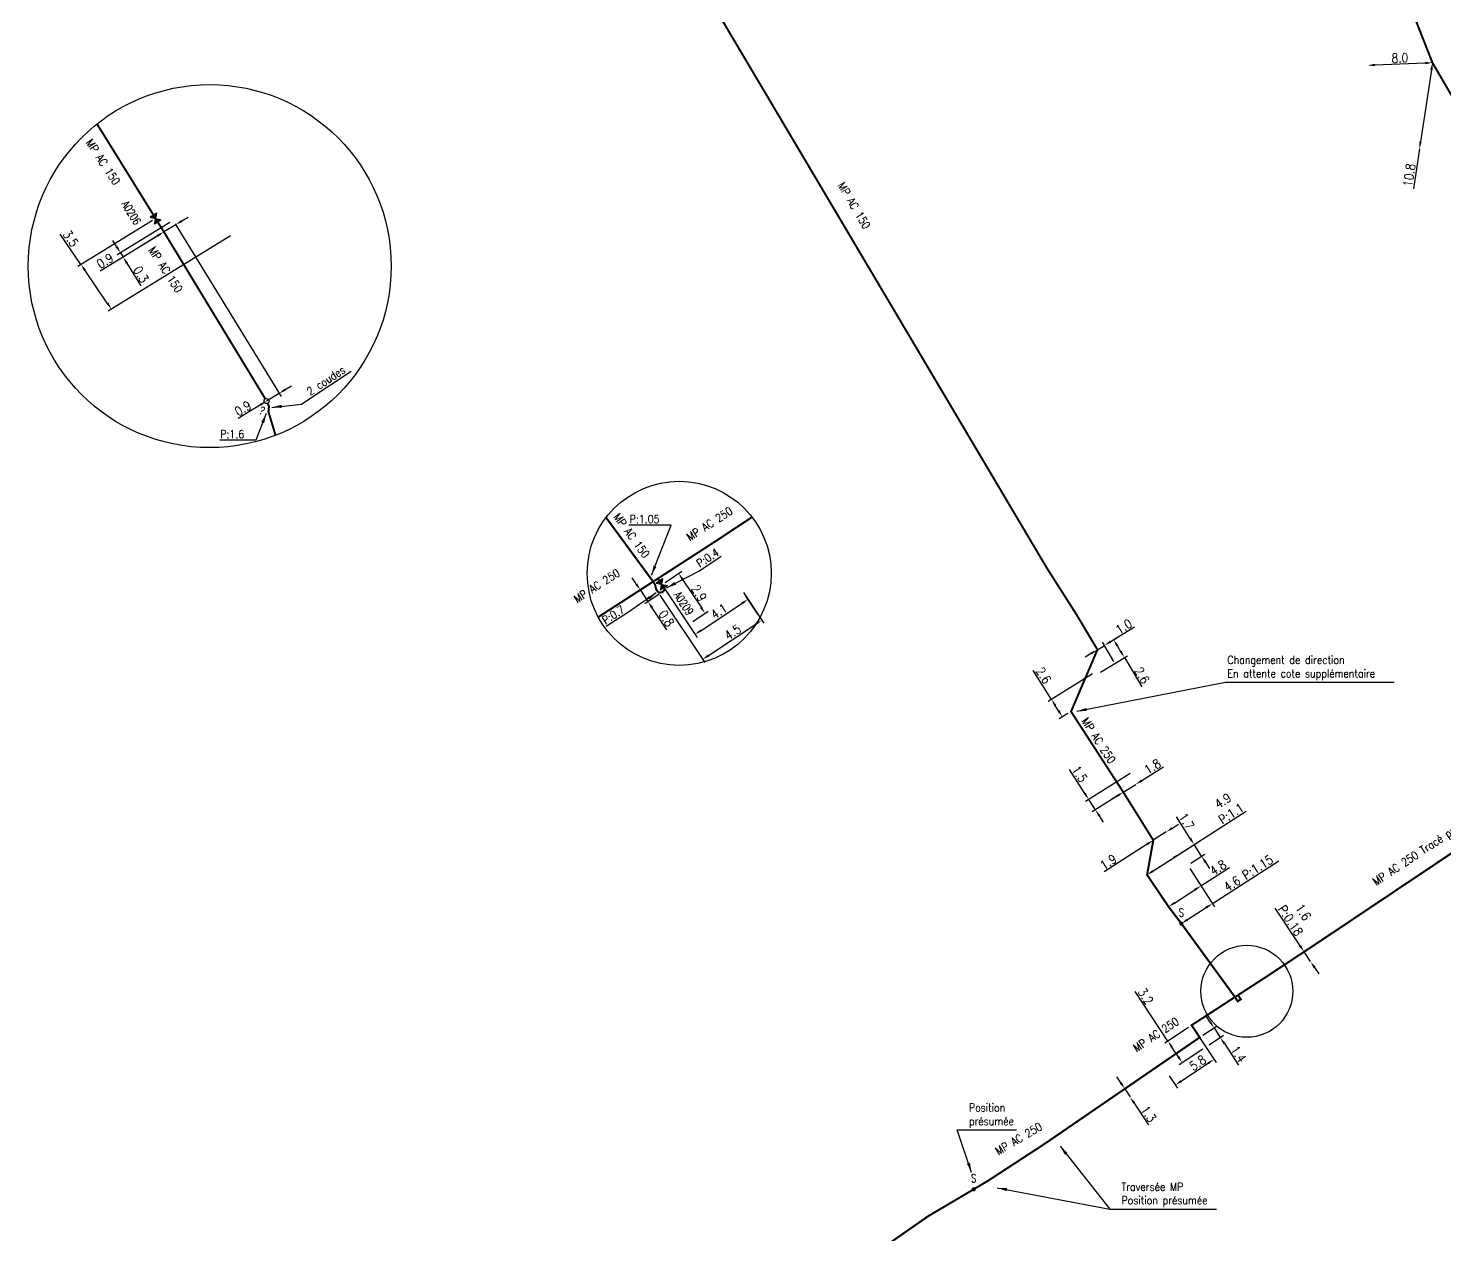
# Model space of a CAD drawing. Header units: millimetres. Extents: x 184000 to 185000, y 128000 to 129000.
# Drawn here: x 184277.9 to 184452.6, y 128471.9 to 128620.6 of the extents above; entities that cross this region are included whole.
import ezdxf
from ezdxf.enums import TextEntityAlignment as Align

# ---------------------------------------------------------------- set-up
doc = ezdxf.new("R2010")
doc.units = ezdxf.units.MM
doc.header["$PDMODE"] = 34
doc.layers.get('0').update_dxf_attribs({"linetype": 'CONTINUOUS'})
doc.layers.get('DEFPOINTS').update_dxf_attribs({"linetype": 'CONTINUOUS'})
for name, color, linetype in [('G_120', 4, 'CONTINUOUS'), ('G_300', 7, 'CONTINUOUS'), ('G_900', 7, 'CONTINUOUS')]:
    doc.layers.add(name, color=color, linetype=linetype)
doc.styles.add('G_ROMANS', font='ROMANS.SHX', dxfattribs={"width": 0.75})
doc.styles.get("Standard").update_dxf_attribs({"font": 'romans.shx', "width": 0.85})
doc.linetypes.add('G_typB_AP', pattern='A,5,-0.3,["o",Standard,S=1.5,R=0,X=0,Y=-0.5],-1.65', length=6.95)
doc.dimstyles.get("Standard").update_dxf_attribs({"dimtxt": 1.5, "dimasz": 1.2, "dimexe": 0.625, "dimexo": 0.625, "dimgap": 0.25, "dimtad": 1, "dimdec": 1, "dimzin": 0, "dimdsep": 46, "dimtxsty": 'Standard', "dimcen": -0.5, "dimadec": 0, "dimazin": 0, "dimtfac": 1, "dimtdec": 1, "dimtmove": 0, "dimatfit": 3, "dimfxl": 0, "dimtolj": 1, "dimtzin": 0, "dimarcsym": 0})

# ---------------------------------------------------------------- blocks, each defined once
blk = doc.blocks.new('G_300_04')
at = {"linetype": 'Continuous'}
h = blk.add_hatch(color=0, dxfattribs=at)
h.paths.add_polyline_path([(-0.5, 0.5), (-0.5, -0.5), (0, 0)])
h.paths.add_polyline_path([(0.5, 0.5), (0, 0), (0.5, -0.5)])
at = {"color": 0, "linetype": 'Continuous', "flags": 128}
blk.add_lwpolyline([(-0.5, -0.5), (0.5, 0.5), (0.5, -0.5), (-0.5, 0.5)], close=True, dxfattribs=at)
at = {"color": 0, "linetype": 'Continuous', "width": 0.75}
blk.add_attdef('NUM', text='', height=1, dxfattribs=at).set_placement((0, 1.78), align=Align.MIDDLE_CENTER)
at = {"color": 0, "linetype": 'Continuous', "width": 0.75, "flags": 3}
for tag, p in [('DEF_LEG', (0, -5)), ('DEF_COUP', (0, -7.5)), ('DEF_TYPE', (0, -10))]:
    blk.add_attdef(tag, text='', height=1.2, dxfattribs=at).set_placement(p, align=Align.MIDDLE)
blk = doc.blocks.new('G_300_15')
at = {"color": 0, "linetype": 'Continuous'}
blk.add_circle((0, 0), 1.56, dxfattribs=at)
at = {"color": 0, "linetype": 'Continuous', "style": 'G_ROMANS', "width": 0.75}
blk.add_text('?', height=4.69, dxfattribs=at).set_placement((0, -6.56), align=Align.MIDDLE_CENTER)
at = {"color": 0, "linetype": 'Continuous', "width": 0.75}
blk.add_attdef('TYP', text='', height=4.69, dxfattribs=at).set_placement((0, 5.78), align=Align.MIDDLE_CENTER)
at = {"color": 0, "linetype": 'Continuous', "width": 0.75, "flags": 1}
blk.add_attdef('NUM', text='', height=3.75, dxfattribs=at).set_placement((0, -3.75), align=Align.MIDDLE_CENTER)
at = {"color": 0, "linetype": 'Continuous', "width": 0.75, "flags": 3}
for tag, p in [('DEF_COUP', (0, -13.52)), ('DEF_TYPE', (0, -16.02)), ('DEF_LEG', (0, -11.02))]:
    blk.add_attdef(tag, text='', height=1.2, dxfattribs=at).set_placement(p, align=Align.MIDDLE)
blk = doc.blocks.new('G_300_11')
at = {"color": 0, "linetype": 'Continuous', "const_width": 0.248, "flags": 128}
blk.add_lwpolyline([(-0.13, 0, 1), (0.13, 0, 1)], format="xyb", close=True, dxfattribs=at)
at = {"linetype": 'Continuous', "style": 'G_ROMANS', "width": 0.75}
blk.add_attdef('S', text='', height=1, dxfattribs=at).set_placement((0, 1.35), align=Align.MIDDLE_CENTER)
at = {"color": 0, "linetype": 'Continuous', "width": 0.75, "flags": 3}
for tag, p in [('DEF_LEG', (0, -5)), ('DEF_COUP', (0, -7.5)), ('DEF_TYPE', (0, -10))]:
    blk.add_attdef(tag, text='', height=1.2, dxfattribs=at).set_placement(p, align=Align.MIDDLE)
blk = doc.blocks.new('*D298')
at = {"layer": 'DEFPOINTS', "color": 0, "linetype": 'Continuous', "transparency": 16777216}
for p in [(184451.1, 128616.37), (184449.49, 128605.74), (184449.49, 128605.74)]:
    blk.add_point(p, dxfattribs=at)
at = {"layer": 'G_120', "color": 0, "linetype": 'Continuous', "lineweight": -2, "transparency": 16777216}
for p, q in [((184450.97, 128615.48), (184449.63, 128606.63)), ((184449.49, 128605.74), (184448.75, 128600.84))]:
    blk.add_line(p, q, dxfattribs=at)
at = {"layer": 'G_120', "color": 0, "linetype": 'Continuous', "transparency": 16777216}
for points in [[(184450.82, 128615.5), (184451.12, 128615.46), (184451.1, 128616.37)], [(184449.48, 128606.65), (184449.77, 128606.61), (184449.49, 128605.74)]]:
    blk.add_solid(points, dxfattribs=at)
at = {"layer": 'G_120', "color": 0, "linetype": 'Continuous', "transparency": 16777216, "insert": (184448.24, 128602.51), "char_height": 1.125, "attachment_point": 5, "rotation": 81.3748}
blk.add_mtext('\\A1;10.8', dxfattribs=at)
blk = doc.blocks.new('*D299')
at = {"layer": 'DEFPOINTS', "color": 0, "linetype": 'Continuous', "transparency": 16777216}
for p in [(184443.11, 128616.05), (184443.11, 128616.05), (184451.1, 128616.37)]:
    blk.add_point(p, dxfattribs=at)
at = {"layer": 'G_120', "color": 0, "linetype": 'Continuous', "lineweight": -2, "transparency": 16777216}
blk.add_line((184450.2, 128616.33), (184444.01, 128616.09), dxfattribs=at)
at = {"layer": 'G_120', "color": 0, "linetype": 'Continuous', "transparency": 16777216}
for points in [[(184444, 128616.24), (184444.01, 128615.94), (184443.11, 128616.05)], [(184450.2, 128616.48), (184450.21, 128616.18), (184451.1, 128616.37)]]:
    blk.add_solid(points, dxfattribs=at)
at = {"layer": 'G_120', "color": 0, "linetype": 'Continuous', "transparency": 16777216, "insert": (184447.08, 128616.96), "char_height": 1.125, "attachment_point": 5, "rotation": 2.2424}
blk.add_mtext('\\A1;8.0', dxfattribs=at)
blk = doc.blocks.new('*D338')
at = {"layer": 'DEFPOINTS', "color": 0, "linetype": 'Continuous', "transparency": 16777216}
for p in [(184295.76, 128596.91), (184294.63, 128595.51), (184289.27, 128592.93)]:
    blk.add_point(p, dxfattribs=at)
at = {"layer": 'G_900', "color": 0, "linetype": 'Continuous', "lineweight": -2, "transparency": 16777216}
for p, q in [((184295.36, 128596.66), (184288.87, 128592.68)), ((184288.8, 128593.7), (184288.33, 128594.46)), ((184294.23, 128595.26), (184289.19, 128592.17)), ((184289.27, 128592.93), (184289.59, 128592.42)), ((184290.06, 128591.65), (184291.77, 128588.85))]:
    blk.add_line(p, q, dxfattribs=at)
at = {"layer": 'G_900', "color": 0, "linetype": 'Continuous', "transparency": 16777216}
for points in [[(184288.93, 128593.77), (184288.67, 128593.62), (184289.27, 128592.93)], [(184290.19, 128591.73), (184289.93, 128591.57), (184289.59, 128592.42)]]:
    blk.add_solid(points, dxfattribs=at)
at = {"layer": 'G_900', "color": 0, "linetype": 'Continuous', "transparency": 16777216, "insert": (184291.79, 128590.26), "char_height": 1.125, "attachment_point": 5, "rotation": 301.5241}
blk.add_mtext('\\A1;0.3', dxfattribs=at)
blk = doc.blocks.new('*D340')
at = {"layer": 'DEFPOINTS', "color": 0, "linetype": 'Continuous', "transparency": 16777216}
for p in [(184295.76, 128596.91), (184296.08, 128596.4), (184294.63, 128595.51)]:
    blk.add_point(p, dxfattribs=at)
at = {"layer": 'G_900', "color": 0, "linetype": 'Continuous', "lineweight": -2, "transparency": 16777216}
for p, q in [((184296.08, 128596.4), (184294.63, 128595.51)), ((184296.01, 128596.51), (184296.32, 128596)), ((184296.85, 128596.87), (184297.61, 128597.34)), ((184293.86, 128595.04), (184286.77, 128590.69))]:
    blk.add_line(p, q, dxfattribs=at)
at = {"layer": 'G_900', "color": 0, "linetype": 'Continuous', "transparency": 16777216}
for points in [[(184296.77, 128597), (184296.92, 128596.74), (184296.08, 128596.4)], [(184293.78, 128595.17), (184293.94, 128594.91), (184294.63, 128595.51)]]:
    blk.add_solid(points, dxfattribs=at)
at = {"layer": 'G_900', "color": 0, "linetype": 'Continuous', "transparency": 16777216, "insert": (184287.37, 128591.94), "char_height": 1.125, "attachment_point": 5, "rotation": 31.5241}
blk.add_mtext('\\A1;0.9', dxfattribs=at)
blk = doc.blocks.new('*D341')
at = {"layer": 'DEFPOINTS', "color": 0, "linetype": 'Continuous', "transparency": 16777216}
for p in [(184293.61, 128597.15), (184303.26, 128595.26), (184288.16, 128585.98)]:
    blk.add_point(p, dxfattribs=at)
at = {"layer": 'G_900', "color": 0, "linetype": 'Continuous', "lineweight": -2, "transparency": 16777216}
for p, q in [((184293.21, 128596.91), (184284, 128591.25)), ((184284.4, 128591.5), (184281.84, 128595.25)), ((184302.86, 128595.02), (184287.76, 128585.74)), ((184287.65, 128586.73), (184284.91, 128590.75))]:
    blk.add_line(p, q, dxfattribs=at)
at = {"layer": 'G_900', "color": 0, "linetype": 'Continuous', "transparency": 16777216}
for points in [[(184285.03, 128590.84), (184284.78, 128590.67), (184284.4, 128591.5)], [(184287.78, 128586.81), (184287.53, 128586.64), (184288.16, 128585.98)]]:
    blk.add_solid(points, dxfattribs=at)
at = {"layer": 'G_900', "color": 0, "linetype": 'Continuous', "transparency": 16777216, "insert": (184283.13, 128594.69), "char_height": 1.125, "attachment_point": 5, "rotation": 304.289}
blk.add_mtext('\\A1;3.5', dxfattribs=at)
blk = doc.blocks.new('*D342')
at = {"layer": 'DEFPOINTS', "color": 0, "linetype": 'Continuous', "transparency": 16777216}
for p in [(184295.76, 128596.91), (184308.84, 128575.6), (184307.3, 128574.66)]:
    blk.add_point(p, dxfattribs=at)
at = {"layer": 'G_900', "color": 0, "linetype": 'Continuous', "lineweight": -2, "transparency": 16777216}
for p, q in [((184296.01, 128596.51), (184309.08, 128575.2)), ((184308.84, 128575.6), (184307.3, 128574.66)), ((184309.6, 128576.07), (184310.37, 128576.54)), ((184306.53, 128574.19), (184303.78, 128572.5))]:
    blk.add_line(p, q, dxfattribs=at)
at = {"layer": 'G_900', "color": 0, "linetype": 'Continuous', "transparency": 16777216}
for points in [[(184309.52, 128576.2), (184309.68, 128575.94), (184308.84, 128575.6)], [(184306.46, 128574.32), (184306.61, 128574.06), (184307.3, 128574.66)]]:
    blk.add_solid(points, dxfattribs=at)
at = {"layer": 'G_900', "color": 0, "linetype": 'Continuous', "transparency": 16777216, "insert": (184304.38, 128573.75), "char_height": 1.125, "attachment_point": 5, "rotation": 31.5241}
blk.add_mtext('\\A1;0.9', dxfattribs=at)
blk = doc.blocks.new('*D355')
at = {"layer": 'DEFPOINTS', "color": 0, "linetype": 'Continuous', "transparency": 16777216}
for p in [(184421.38, 128497.7), (184418.37, 128491.85), (184419.38, 128490.32)]:
    blk.add_point(p, dxfattribs=at)
at = {"layer": 'G_120', "color": 0, "linetype": 'Continuous', "lineweight": -2, "transparency": 16777216}
for p, q in [((184421.64, 128497.31), (184424.43, 128493.1)), ((184423.42, 128492.99), (184420.13, 128490.81)), ((184418.63, 128491.46), (184419.64, 128489.92))]:
    blk.add_line(p, q, dxfattribs=at)
at = {"layer": 'G_120', "color": 0, "linetype": 'Continuous', "transparency": 16777216}
for points in [[(184423.34, 128493.12), (184423.51, 128492.87), (184424.17, 128493.49)], [(184420.05, 128490.94), (184420.21, 128490.69), (184419.38, 128490.32)]]:
    blk.add_solid(points, dxfattribs=at)
at = {"layer": 'G_120', "color": 0, "linetype": 'Continuous', "transparency": 16777216, "insert": (184422.15, 128493.05), "char_height": 1.125, "attachment_point": 5, "rotation": 33.5054}
blk.add_mtext('\\A1;5.8', dxfattribs=at)
blk = doc.blocks.new('*D356')
at = {"layer": 'DEFPOINTS', "color": 0, "linetype": 'Continuous', "transparency": 16777216}
for p in [(184435.27, 128506.75), (184436.07, 128505.55), (184436.07, 128505.55)]:
    blk.add_point(p, dxfattribs=at)
at = {"layer": 'G_120', "color": 0, "linetype": 'Continuous', "lineweight": -2, "transparency": 16777216}
for p, q in [((184434.77, 128507.5), (184431.69, 128512.12)), ((184436.07, 128505.55), (184435.27, 128506.75)), ((184436.57, 128504.8), (184437.07, 128504.05))]:
    blk.add_line(p, q, dxfattribs=at)
at = {"layer": 'G_120', "color": 0, "linetype": 'Continuous', "transparency": 16777216}
for points in [[(184434.89, 128507.58), (184434.64, 128507.42), (184435.27, 128506.75)], [(184436.69, 128504.88), (184436.44, 128504.71), (184436.07, 128505.55)]]:
    blk.add_solid(points, dxfattribs=at)
at = {"layer": 'G_120', "color": 0, "linetype": 'Continuous', "transparency": 16777216, "insert": (184434.38, 128511.12), "char_height": 1.125, "attachment_point": 5, "rotation": 303.6704}
blk.add_mtext('\\A1;1.6\\PP:0.18', dxfattribs=at)
blk = doc.blocks.new('*D357')
at = {"layer": 'DEFPOINTS', "color": 0, "linetype": 'Continuous', "transparency": 16777216}
for p in [(184413.15, 128489.85), (184413.81, 128488.85), (184413.81, 128488.85)]:
    blk.add_point(p, dxfattribs=at)
at = {"layer": 'G_120', "color": 0, "linetype": 'Continuous', "lineweight": -2, "transparency": 16777216}
for p, q in [((184412.66, 128490.6), (184412.16, 128491.35)), ((184413.15, 128489.85), (184413.81, 128488.85)), ((184414.31, 128488.1), (184416.07, 128485.41))]:
    blk.add_line(p, q, dxfattribs=at)
at = {"layer": 'G_120', "color": 0, "linetype": 'Continuous', "transparency": 16777216}
for points in [[(184412.78, 128490.68), (184412.53, 128490.52), (184413.15, 128489.85)], [(184414.43, 128488.18), (184414.18, 128488.01), (184413.81, 128488.85)]]:
    blk.add_solid(points, dxfattribs=at)
at = {"layer": 'G_120', "color": 0, "linetype": 'Continuous', "transparency": 16777216, "insert": (184416.08, 128486.76), "char_height": 1.125, "attachment_point": 5, "rotation": 303.3482}
blk.add_mtext('\\A1;1.3', dxfattribs=at)
blk = doc.blocks.new('*D358')
at = {"layer": 'DEFPOINTS', "color": 0, "linetype": 'Continuous', "transparency": 16777216}
for p in [(184420.9, 128517.43), (184422.63, 128518.54), (184415.9, 128516.24)]:
    blk.add_point(p, dxfattribs=at)
at = {"layer": 'G_120', "color": 0, "linetype": 'Continuous', "lineweight": -2, "transparency": 16777216}
for p, q in [((184421.22, 128520.73), (184419.52, 128523.37)), ((184416.3, 128516.49), (184422.1, 128520.23)), ((184422.63, 128518.54), (184421.71, 128519.97)), ((184421.3, 128517.69), (184423.02, 128518.8)), ((184423.11, 128517.79), (184423.6, 128517.03))]:
    blk.add_line(p, q, dxfattribs=at)
at = {"layer": 'G_120', "color": 0, "linetype": 'Continuous', "transparency": 16777216}
for points in [[(184421.35, 128520.81), (184421.09, 128520.65), (184421.71, 128519.97)], [(184423.24, 128517.87), (184422.99, 128517.7), (184422.63, 128518.54)]]:
    blk.add_solid(points, dxfattribs=at)
at = {"layer": 'G_120', "color": 0, "linetype": 'Continuous', "transparency": 16777216, "insert": (184420.76, 128522.83), "char_height": 1.125, "attachment_point": 5, "rotation": 302.7463}
blk.add_mtext('\\A1;1.7', dxfattribs=at)
blk = doc.blocks.new('*D359')
at = {"layer": 'DEFPOINTS', "color": 0, "linetype": 'Continuous', "transparency": 16777216}
for p in [(184420.9, 128517.43), (184422.55, 128514.88), (184418.55, 128512.31)]:
    blk.add_point(p, dxfattribs=at)
at = {"layer": 'G_120', "color": 0, "linetype": 'Continuous', "lineweight": -2, "transparency": 16777216}
for p, q in [((184421.16, 128517.04), (184422.8, 128514.48)), ((184422.55, 128514.88), (184426.06, 128517.14)), ((184419.31, 128512.79), (184421.79, 128514.39))]:
    blk.add_line(p, q, dxfattribs=at)
at = {"layer": 'G_120', "color": 0, "linetype": 'Continuous', "transparency": 16777216}
for points in [[(184421.71, 128514.52), (184421.87, 128514.26), (184422.55, 128514.88)], [(184419.23, 128512.92), (184419.39, 128512.67), (184418.55, 128512.31)]]:
    blk.add_solid(points, dxfattribs=at)
at = {"layer": 'G_120', "color": 0, "linetype": 'Continuous', "transparency": 16777216, "insert": (184424.66, 128517.12), "char_height": 1.125, "attachment_point": 5, "rotation": 32.7463}
blk.add_mtext('\\A1;4.8', dxfattribs=at)
blk = doc.blocks.new('*D360')
at = {"layer": 'DEFPOINTS', "color": 0, "linetype": 'Continuous', "transparency": 16777216}
for p in [(184419.98, 128518.86), (184419.98, 128518.86), (184415.9, 128516.24)]:
    blk.add_point(p, dxfattribs=at)
at = {"layer": 'G_120', "color": 0, "linetype": 'Continuous', "lineweight": -2, "transparency": 16777216}
for p, q in [((184419.98, 128518.86), (184428.13, 128524.1)), ((184416.66, 128516.73), (184419.23, 128518.38))]:
    blk.add_line(p, q, dxfattribs=at)
at = {"layer": 'G_120', "color": 0, "linetype": 'Continuous', "transparency": 16777216}
for points in [[(184419.14, 128518.5), (184419.31, 128518.25), (184419.98, 128518.86)], [(184416.58, 128516.85), (184416.74, 128516.6), (184415.9, 128516.24)]]:
    blk.add_solid(points, dxfattribs=at)
at = {"layer": 'G_120', "color": 0, "linetype": 'Continuous', "transparency": 16777216, "insert": (184425.76, 128524.58), "char_height": 1.125, "attachment_point": 5, "rotation": 32.7463}
blk.add_mtext('\\A1;4.9\\PP:1.1', dxfattribs=at)
blk = doc.blocks.new('*D361')
at = {"layer": 'DEFPOINTS', "color": 0, "linetype": 'Continuous', "transparency": 16777216}
for p in [(184422.39, 128496.19), (184423.16, 128495.02), (184424.93, 128496.19)]:
    blk.add_point(p, dxfattribs=at)
at = {"layer": 'G_120', "color": 0, "linetype": 'Continuous', "lineweight": -2, "transparency": 16777216}
for p, q in [((184423.66, 128498.11), (184423.17, 128498.86)), ((184422.78, 128496.45), (184424.55, 128497.62)), ((184423.55, 128495.28), (184425.32, 128496.45)), ((184424.16, 128497.36), (184424.93, 128496.19)), ((184425.43, 128495.44), (184427.19, 128492.78))]:
    blk.add_line(p, q, dxfattribs=at)
at = {"layer": 'G_120', "color": 0, "linetype": 'Continuous', "transparency": 16777216}
for points in [[(184423.79, 128498.19), (184423.54, 128498.03), (184424.16, 128497.36)], [(184425.55, 128495.52), (184425.3, 128495.36), (184424.93, 128496.19)]]:
    blk.add_solid(points, dxfattribs=at)
at = {"layer": 'G_120', "color": 0, "linetype": 'Continuous', "transparency": 16777216, "insert": (184427.18, 128494.15), "char_height": 1.125, "attachment_point": 5, "rotation": 303.5054}
blk.add_mtext('\\A1;1.4', dxfattribs=at)
blk = doc.blocks.new('*D362')
at = {"layer": 'DEFPOINTS', "color": 0, "linetype": 'Continuous', "transparency": 16777216}
for p in [(184420.9, 128517.43), (184423.95, 128512.69), (184420.13, 128510.23)]:
    blk.add_point(p, dxfattribs=at)
at = {"layer": 'G_300', "color": 0, "linetype": 'Continuous', "lineweight": -2, "transparency": 16777216}
for p, q in [((184423.95, 128512.69), (184432.14, 128517.95)), ((184421.16, 128517.04), (184424.21, 128512.3)), ((184420.88, 128510.72), (184423.2, 128512.2))]:
    blk.add_line(p, q, dxfattribs=at)
at = {"layer": 'G_300', "color": 0, "linetype": 'Continuous', "transparency": 16777216}
for points in [[(184423.11, 128512.33), (184423.28, 128512.08), (184423.95, 128512.69)], [(184420.8, 128510.84), (184420.96, 128510.59), (184420.13, 128510.23)]]:
    blk.add_solid(points, dxfattribs=at)
at = {"layer": 'G_300', "color": 0, "linetype": 'Continuous', "transparency": 16777216, "insert": (184428.4, 128516.44), "char_height": 1.125, "attachment_point": 5, "rotation": 32.7463}
blk.add_mtext('\\A1;4.6 P:1.15', dxfattribs=at)
blk = doc.blocks.new('*D363')
at = {"layer": 'DEFPOINTS', "color": 0, "linetype": 'Continuous', "transparency": 16777216}
for p in [(184421.39, 128497.69), (184423.16, 128495.02), (184420.24, 128493.08)]:
    blk.add_point(p, dxfattribs=at)
at = {"layer": 'G_120', "color": 0, "linetype": 'Continuous', "lineweight": -2, "transparency": 16777216}
for p, q in [((184418.47, 128495.75), (184414.44, 128501.84)), ((184421, 128497.43), (184418.08, 128495.49)), ((184419.74, 128493.83), (184418.97, 128495)), ((184422.77, 128494.76), (184419.84, 128492.82))]:
    blk.add_line(p, q, dxfattribs=at)
at = {"layer": 'G_120', "color": 0, "linetype": 'Continuous', "transparency": 16777216}
for points in [[(184419.09, 128495.08), (184418.84, 128494.92), (184418.47, 128495.75)], [(184419.86, 128493.92), (184419.61, 128493.75), (184420.24, 128493.08)]]:
    blk.add_solid(points, dxfattribs=at)
at = {"layer": 'G_120', "color": 0, "linetype": 'Continuous', "transparency": 16777216, "insert": (184415.72, 128501.26), "char_height": 1.125, "attachment_point": 5, "rotation": 303.5054}
blk.add_mtext('\\A1;3.2', dxfattribs=at)
blk = doc.blocks.new('*D398')
at = {"layer": 'DEFPOINTS', "color": 0, "linetype": 'Continuous', "transparency": 16777216}
for p in [(184414.2, 128528.98), (184412.97, 128526.43), (184408.71, 128525.53)]:
    blk.add_point(p, dxfattribs=at)
at = {"layer": 'G_120', "color": 0, "linetype": 'Continuous', "lineweight": -2, "transparency": 16777216}
for p, q in [((184408.22, 128526.28), (184406.34, 128529.21)), ((184413.81, 128528.73), (184408.31, 128525.28)), ((184412.58, 128526.18), (184409.13, 128524.01)), ((184409.52, 128524.26), (184408.71, 128525.53)), ((184410.01, 128523.51), (184410.5, 128522.75))]:
    blk.add_line(p, q, dxfattribs=at)
at = {"layer": 'G_120', "color": 0, "linetype": 'Continuous', "transparency": 16777216}
for points in [[(184408.35, 128526.36), (184408.1, 128526.2), (184408.71, 128525.53)], [(184410.14, 128523.59), (184409.88, 128523.43), (184409.52, 128524.26)]]:
    blk.add_solid(points, dxfattribs=at)
at = {"layer": 'G_120', "color": 0, "linetype": 'Continuous', "transparency": 16777216, "insert": (184407.58, 128528.67), "char_height": 1.125, "attachment_point": 5, "rotation": 302.7463}
blk.add_mtext('\\A1;1.5', dxfattribs=at)
blk = doc.blocks.new('*D399')
at = {"layer": 'DEFPOINTS', "color": 0, "linetype": 'Continuous', "transparency": 16777216}
for p in [(184418.27, 128521.53), (184418.27, 128521.53), (184416.67, 128520.5)]:
    blk.add_point(p, dxfattribs=at)
at = {"layer": 'G_120', "color": 0, "linetype": 'Continuous', "lineweight": -2, "transparency": 16777216}
for p, q in [((184419.03, 128522.01), (184419.78, 128522.5)), ((184418.27, 128521.53), (184416.67, 128520.5)), ((184415.91, 128520.01), (184410.61, 128516.6))]:
    blk.add_line(p, q, dxfattribs=at)
at = {"layer": 'G_120', "color": 0, "linetype": 'Continuous', "transparency": 16777216}
for points in [[(184418.95, 128522.14), (184419.11, 128521.89), (184418.27, 128521.53)], [(184415.83, 128520.14), (184416, 128519.89), (184416.67, 128520.5)]]:
    blk.add_solid(points, dxfattribs=at)
at = {"layer": 'G_120', "color": 0, "linetype": 'Continuous', "transparency": 16777216, "insert": (184411.12, 128517.82), "char_height": 1.125, "attachment_point": 5, "rotation": 32.7463}
blk.add_mtext('\\A1;1.9', dxfattribs=at)
blk = doc.blocks.new('*D400')
at = {"layer": 'DEFPOINTS', "color": 0, "linetype": 'Continuous', "transparency": 16777216}
for p in [(184412.97, 128526.43), (184414.5, 128527.39), (184414.5, 128527.39)]:
    blk.add_point(p, dxfattribs=at)
at = {"layer": 'G_120', "color": 0, "linetype": 'Continuous', "lineweight": -2, "transparency": 16777216}
for p, q in [((184415.26, 128527.87), (184417.92, 128529.54)), ((184412.97, 128526.43), (184414.5, 128527.39)), ((184412.21, 128525.96), (184411.45, 128525.48))]:
    blk.add_line(p, q, dxfattribs=at)
at = {"layer": 'G_120', "color": 0, "linetype": 'Continuous', "transparency": 16777216}
for points in [[(184415.18, 128528), (184415.34, 128527.74), (184414.5, 128527.39)], [(184412.13, 128526.08), (184412.29, 128525.83), (184412.97, 128526.43)]]:
    blk.add_solid(points, dxfattribs=at)
at = {"layer": 'G_120', "color": 0, "linetype": 'Continuous', "transparency": 16777216, "insert": (184416.57, 128529.58), "char_height": 1.125, "attachment_point": 5, "rotation": 32.1643}
blk.add_mtext('\\A1;1.8', dxfattribs=at)
blk = doc.blocks.new('*D401')
at = {"layer": 'DEFPOINTS', "color": 0, "linetype": 'Continuous', "transparency": 16777216}
for p in [(184409.58, 128541.29), (184404.11, 128537.87), (184406.52, 128536.37)]:
    blk.add_point(p, dxfattribs=at)
at = {"layer": 'G_120', "color": 0, "linetype": 'Continuous', "lineweight": -2, "transparency": 16777216}
for p, q in [((184404.11, 128537.87), (184401.87, 128541.43)), ((184409.18, 128541.04), (184403.71, 128537.62)), ((184404.98, 128536.47), (184404.58, 128537.1)), ((184406.13, 128536.12), (184405.06, 128535.46))]:
    blk.add_line(p, q, dxfattribs=at)
at = {"layer": 'G_120', "color": 0, "linetype": 'Continuous', "transparency": 16777216}
for points in [[(184404.71, 128537.18), (184404.46, 128537.02), (184404.11, 128537.87)], [(184405.11, 128536.55), (184404.85, 128536.39), (184405.46, 128535.71)]]:
    blk.add_solid(points, dxfattribs=at)
at = {"layer": 'G_120', "color": 0, "linetype": 'Continuous', "transparency": 16777216, "insert": (184403.14, 128540.82), "char_height": 1.125, "attachment_point": 5, "rotation": 302.0617}
blk.add_mtext('\\A1;2.6', dxfattribs=at)
blk = doc.blocks.new('*D402')
at = {"layer": 'DEFPOINTS', "color": 0, "linetype": 'Continuous', "transparency": 16777216}
for p in [(184410.81, 128544.63), (184413.1, 128543.02), (184409.77, 128540.98)]:
    blk.add_point(p, dxfattribs=at)
at = {"layer": 'G_120', "color": 0, "linetype": 'Continuous', "lineweight": -2, "transparency": 16777216}
for p, q in [((184411.21, 128544.87), (184412.18, 128545.47)), ((184412.24, 128544.45), (184412.64, 128543.79)), ((184410.17, 128541.23), (184413.5, 128543.26)), ((184413.1, 128543.02), (184415.24, 128539.43))]:
    blk.add_line(p, q, dxfattribs=at)
at = {"layer": 'G_120', "color": 0, "linetype": 'Continuous', "transparency": 16777216}
for points in [[(184412.37, 128544.53), (184412.12, 128544.37), (184411.78, 128545.22)], [(184412.77, 128543.87), (184412.51, 128543.71), (184413.1, 128543.02)]]:
    blk.add_solid(points, dxfattribs=at)
at = {"layer": 'G_120', "color": 0, "linetype": 'Continuous', "transparency": 16777216, "insert": (184415.28, 128540.83), "char_height": 1.125, "attachment_point": 5, "rotation": 300.8281}
blk.add_mtext('\\A1;2.6', dxfattribs=at)
blk = doc.blocks.new('*D403')
at = {"layer": 'DEFPOINTS', "color": 0, "linetype": 'Continuous', "transparency": 16777216}
for p in [(184409.78, 128544), (184410.63, 128544.52), (184412.05, 128542.14)]:
    blk.add_point(p, dxfattribs=at)
at = {"layer": 'G_120', "color": 0, "linetype": 'Continuous', "lineweight": -2, "transparency": 16777216}
for p, q in [((184411.4, 128544.99), (184414.36, 128546.8)), ((184409.01, 128543.53), (184408.25, 128543.06)), ((184409.78, 128544), (184410.63, 128544.52)), ((184411.81, 128542.55), (184410.39, 128544.92))]:
    blk.add_line(p, q, dxfattribs=at)
at = {"layer": 'G_120', "color": 0, "linetype": 'Continuous', "transparency": 16777216}
for points in [[(184408.94, 128543.66), (184409.09, 128543.4), (184409.78, 128544)], [(184411.32, 128545.12), (184411.48, 128544.86), (184410.63, 128544.52)]]:
    blk.add_solid(points, dxfattribs=at)
at = {"layer": 'G_120', "color": 0, "linetype": 'Continuous', "transparency": 16777216, "insert": (184413.02, 128546.86), "char_height": 1.125, "attachment_point": 5, "rotation": 31.4327}
blk.add_mtext('\\A1;1.0', dxfattribs=at)
blk = doc.blocks.new('*D404')
at = {"layer": 'DEFPOINTS', "color": 0, "linetype": 'Continuous', "transparency": 16777216}
for p in [(184356.04, 128552.04), (184366.68, 128550.21), (184368.15, 128547.98)]:
    blk.add_point(p, dxfattribs=at)
at = {"layer": 'G_900', "color": 0, "linetype": 'Continuous', "lineweight": -2, "transparency": 16777216}
for p, q in [((184356.3, 128551.65), (184360.39, 128545.49)), ((184367.89, 128548.37), (184366.42, 128550.6)), ((184360.88, 128546.37), (184365.92, 128549.71))]:
    blk.add_line(p, q, dxfattribs=at)
at = {"layer": 'G_900', "color": 0, "linetype": 'Continuous', "transparency": 16777216}
for points in [[(184365.84, 128549.84), (184366.01, 128549.59), (184366.68, 128550.21)], [(184360.8, 128546.5), (184360.96, 128546.25), (184360.13, 128545.88)]]:
    blk.add_solid(points, dxfattribs=at)
at = {"layer": 'G_900', "color": 0, "linetype": 'Continuous', "transparency": 16777216, "insert": (184363.09, 128548.73), "char_height": 1.125, "attachment_point": 5, "rotation": 33.5054}
blk.add_mtext('\\A1;4.1', dxfattribs=at)
blk = doc.blocks.new('*D405')
at = {"layer": 'DEFPOINTS', "color": 0, "linetype": 'Continuous', "transparency": 16777216}
for p in [(184354.97, 128552.39), (184353.4, 128551.35), (184356.12, 128551.11)]:
    blk.add_point(p, dxfattribs=at)
at = {"layer": 'G_900', "color": 0, "linetype": 'Continuous', "lineweight": -2, "transparency": 16777216}
for p, q in [((184352.9, 128552.1), (184352.4, 128552.85)), ((184354.57, 128552.13), (184353, 128551.09)), ((184353.4, 128551.35), (184354.34, 128549.93)), ((184355.73, 128550.85), (184353.94, 128549.67)), ((184354.83, 128549.18), (184356.64, 128546.45))]:
    blk.add_line(p, q, dxfattribs=at)
at = {"layer": 'G_900', "color": 0, "linetype": 'Continuous', "transparency": 16777216}
for points in [[(184353.02, 128552.18), (184352.77, 128552.02), (184353.4, 128551.35)], [(184354.96, 128549.26), (184354.71, 128549.1), (184354.34, 128549.93)]]:
    blk.add_solid(points, dxfattribs=at)
at = {"layer": 'G_900', "color": 0, "linetype": 'Continuous', "transparency": 16777216, "insert": (184356.61, 128547.85), "char_height": 1.125, "attachment_point": 5, "rotation": 303.5054}
blk.add_mtext('\\A1;0.8', dxfattribs=at)
blk = doc.blocks.new('*D406')
at = {"layer": 'DEFPOINTS', "color": 0, "linetype": 'Continuous', "transparency": 16777216}
for p in [(184356.04, 128552.04), (184359.48, 128547.22), (184361.37, 128548.48)]:
    blk.add_point(p, dxfattribs=at)
at = {"layer": 'G_900', "color": 0, "linetype": 'Continuous', "lineweight": -2, "transparency": 16777216}
for p, q in [((184356.44, 128552.3), (184358.5, 128553.67)), ((184358.6, 128552.66), (184360.88, 128549.23)), ((184359.87, 128547.48), (184361.76, 128548.73))]:
    blk.add_line(p, q, dxfattribs=at)
at = {"layer": 'G_900', "color": 0, "linetype": 'Continuous', "transparency": 16777216}
for points in [[(184358.73, 128552.74), (184358.48, 128552.58), (184358.11, 128553.41)], [(184361, 128549.31), (184360.75, 128549.14), (184361.37, 128548.48)]]:
    blk.add_solid(points, dxfattribs=at)
at = {"layer": 'G_900', "color": 0, "linetype": 'Continuous', "transparency": 16777216, "insert": (184360.63, 128550.97), "char_height": 1.125, "attachment_point": 5, "rotation": 303.5054}
blk.add_mtext('\\A1;2.9', dxfattribs=at)
blk = doc.blocks.new('*D407')
at = {"layer": 'DEFPOINTS', "color": 0, "linetype": 'Continuous', "transparency": 16777216}
for p in [(184355.56, 128551.13), (184365.86, 128551.44), (184368.38, 128547.64)]:
    blk.add_point(p, dxfattribs=at)
at = {"layer": 'G_900', "color": 0, "linetype": 'Continuous', "lineweight": -2, "transparency": 16777216}
for p, q in [((184355.82, 128550.74), (184361.33, 128542.41)), ((184366.12, 128551.05), (184368.64, 128547.25)), ((184361.82, 128543.3), (184367.63, 128547.14))]:
    blk.add_line(p, q, dxfattribs=at)
at = {"layer": 'G_900', "color": 0, "linetype": 'Continuous', "transparency": 16777216}
for points in [[(184367.54, 128547.27), (184367.71, 128547.02), (184368.38, 128547.64)], [(184361.74, 128543.42), (184361.91, 128543.17), (184361.07, 128542.8)]]:
    blk.add_solid(points, dxfattribs=at)
at = {"layer": 'G_900', "color": 0, "linetype": 'Continuous', "transparency": 16777216, "insert": (184364.79, 128546.16), "char_height": 1.125, "attachment_point": 5, "rotation": 33.5054}
blk.add_mtext('\\A1;4.5', dxfattribs=at)

msp = doc.modelspace()

# ---------------------------------------------------------------- linework, layer by layer
at = {"layer": 'G_120', "linetype": 'G_typB_AP', "const_width": 0.25}
msp.add_lwpolyline([(184484.34, 128564.74), (184476.65, 128577.14), (184473.25, 128579.42), (184464.98, 128592.79), (184456.48, 128607.16), (184451.1, 128616.37), (184443.39, 128635.96), (184433.78, 128648.12), (184429.04, 128654.1), (184390.4, 128702.8), (184384.96, 128709.49), (184360.44, 128739.87), (184357.97, 128743.15), (184357.97, 128743.15), (184357.4, 128743.83), (184356.75, 128744.35), (184345.08, 128745.19), (184343.55, 128747.11), (184335.97, 128756.4), (184328.55, 128765.78)], dxfattribs=at)
at = {"layer": 'G_120', "linetype": 'G_typB_AP', "ltscale": 0.5, "const_width": 0.25}
for points in [[(184356.17, 128633.96), (184403.5, 128554.13), (184403.5, 128554.13), (184407.2, 128548.32), (184409.78, 128544), (184406.52, 128536.37), (184412.97, 128526.43), (184416.67, 128520.5), (184416.67, 128520.5), (184415.9, 128516.24), (184418.55, 128512.31), (184420.13, 128510.23), (184426.74, 128501.17)], [(184484.02, 128539.37), (184483.08, 128538.73), (184481.47, 128537.65), (184437.68, 128508.35), (184435.27, 128506.75), (184430.67, 128503.71), (184427.12, 128501.41), (184426.74, 128501.17), (184421.39, 128497.69), (184422.39, 128496.19), (184413.15, 128489.85), (184413.15, 128489.85), (184403.25, 128483.06), (184403.25, 128483.06), (184396.27, 128478.51), (184394.84, 128477.66), (184394.2, 128477.28), (184388.9, 128474.15), (184378.96, 128467.22)]]:
    msp.add_lwpolyline(points, dxfattribs=at)
at = {"layer": 'G_120', "linetype": 'G_typB_AP', "ltscale": 0.5, "const_width": 0.25, "flags": 128}
msp.add_lwpolyline([(184427.12, 128501.41), (184427.46, 128500.89), (184427.08, 128500.64), (184426.74, 128501.17)], dxfattribs=at)
at = {"layer": 'G_900', "color": 4, "linetype": 'Continuous', "ltscale": 0.5, "const_width": 0.25, "flags": 128}
for points in [[(184293.35, 128597.58), (184286.38, 128608.82)], [(184307.14, 128574.93), (184307.09, 128575), (184294.63, 128595.51), (184293.87, 128596.73)], [(184308.4, 128570.43), (184307.52, 128573.35), (184307.59, 128574), (184307.43, 128574.37)], [(184367.19, 128560.36), (184362.83, 128557.47), (184355.56, 128552.77), (184354.97, 128552.39), (184348.18, 128548)], [(184349.17, 128560.29), (184354.97, 128552.39)], [(184355.77, 128552.46), (184355.56, 128552.77)]]:
    msp.add_lwpolyline(points, dxfattribs=at)
at = {"layer": 'G_900', "color": 4, "linetype": 'Continuous', "ltscale": 0.5, "flags": 128}
msp.add_lwpolyline([(184354.97, 128552.39, 0.25, 0.25, 0), (184355.22, 128552, 0.25, 0.25, 0), (184355.34, 128551.46, 0.25, 0.25, 0), (184355.56, 128551.13, 0.25, 0.25, 0.559058), (184356.39, 128551.53, 0.25, 0.25, 0), (184356.32, 128551.63, 0, 0, 0)], format="xyseb", dxfattribs=at)
at = {"layer": 'G_900', "ltscale": 0.5}
for centre, radius in [((184300.28, 128591.29), 22.38), ((184358.19, 128553.41), 11.35), ((184428.21, 128501.88), 5.67)]:
    msp.add_circle(centre, radius, dxfattribs=at)

# ---------------------------------------------------------------- block references
at = {"layer": 'G_300', "ltscale": 0.5}
msp.add_blockref('G_300_11', (184420.13, 128510.23), dxfattribs=at).add_auto_attribs({'S': 'S'})
at = {"layer": 'G_300'}
msp.add_blockref('G_300_11', (184394.52, 128477.47), dxfattribs=at).add_auto_attribs({'S': 'S'})
at = {"layer": 'G_900', "ltscale": 0.5}
ref = msp.add_blockref('G_300_04', (184293.61, 128597.15), dxfattribs=dict(at, rotation=301.7934896266472))
ref.add_attrib('NUM', 'A0206', dxfattribs={"layer": '0', "color": 0, "linetype": 'Continuous', "height": 1, "rotation": 301.7935, "width": 0.75}).set_placement((184290.61, 128597.87), align=Align.MIDDLE_CENTER)
at = {"layer": 'G_900', "ltscale": 0.5, "xscale": 0.2, "yscale": 0.2, "zscale": 0.2, "rotation": 334.5659423978877}
msp.add_blockref('G_300_15', (184307.3, 128574.66), dxfattribs=at)
at = {"layer": 'G_900', "ltscale": 0.5}
ref = msp.add_blockref('G_300_04', (184356.04, 128552.04), dxfattribs=dict(at, rotation=303.5054224053362))
ref.add_attrib('NUM', 'A0209', dxfattribs={"layer": '0', "color": 0, "linetype": 'Continuous', "height": 1, "rotation": 303.5054, "width": 0.75}).set_placement((184358.75, 128549.72), align=Align.MIDDLE_CENTER)

# ---------------------------------------------------------------- texts
at = {"layer": 'G_120', "linetype": 'Continuous', "width": 0.85}
for s, rotation, p in [('MP AC 150', 300.662, (184379.76, 128598.77)), ('MP AC 250', 302.9926, (184409.92, 128532.8)), ('MP AC 250 Tracé présumé', 33.6316, (184450.43, 128519.44)), ('MP AC 250', 33.6316, (184416.99, 128496.54)), ('MP AC 250', 30.6064, (184400.06, 128483.7))]:
    msp.add_text(s, height=1, rotation=rotation, dxfattribs=at).set_placement(p, align=Align.MIDDLE)
at = {"layer": 'G_120', "linetype": 'Continuous', "char_height": 1, "attachment_point": 4}
for s, insert in [('Changement de direction\\PEn attente cote supplémentaire', (184425.81, 128541.74)), ('Traversée MP \\PPosition présumée', (184412.75, 128476.78))]:
    msp.add_mtext(s, dxfattribs=dict(at, insert=insert))
at = {"layer": 'G_300', "linetype": 'Continuous', "insert": (184393.93, 128486.54), "char_height": 1, "attachment_point": 4}
msp.add_mtext('Position\\Pprésumée', dxfattribs=at)
at = {"layer": 'G_900', "color": 4, "linetype": 'Continuous', "width": 0.85}
for s, rotation, p in [('MP AC 150', 303.1532, (184287.12, 128604.14)), ('MP AC 150', 303.1532, (184294.84, 128590.86)), ('MP AC 250', 32.8834, (184361.93, 128559.51)), ('MP AC 150', 306.2395, (184352.32, 128558.07)), ('MP AC 250', 32.8834, (184348.02, 128551.87))]:
    msp.add_text(s, height=1, rotation=rotation, dxfattribs=at).set_placement(p, align=Align.MIDDLE)
at = {"layer": 'G_900', "color": 4, "linetype": 'Continuous', "char_height": 1}
for s, insert, attachment_point, rotation in [('2 coudes', (184312.4, 128575.72), 4, 33.496), ('P:0.4', (184362.93, 128556.14), 6, 33.6704), ('P:0.7', (184351.3, 128549.1), 6, 32.8834)]:
    msp.add_mtext(s, dxfattribs=dict(at, insert=insert, attachment_point=attachment_point, rotation=rotation))
at = {"layer": 'G_900', "color": 4, "linetype": 'Continuous', "char_height": 1, "attachment_point": 6}
for s, insert in [('P:1.6', (184304.53, 128570.58)), ('P:1.05', (184355.76, 128560.1))]:
    msp.add_mtext(s, dxfattribs=dict(at, insert=insert))

# ---------------------------------------------------------------- dimensions: what is measured, and where the dimension line sits
at = {"layer": 'G_120', "linetype": 'Continuous'}
for base, p1, p2, angle, override, picture, middle in [((184443.11, 128616.05), (184451.1, 128616.37), (184443.11, 128616.05), 2.2424, {"dimscale": 0.75, "dimatfit": 0}, '*D299', (184447.11, 128616.21)), ((184449.4913, 128605.7395), (184451.1035, 128616.3679), (184449.4913, 128605.7395), 81.3748, {"dimscale": 0.75}, '*D298', (184448.985, 128602.4013)), ((184410.63, 128544.52), (184409.78, 128544), (184412.05, 128542.14), 211.4327, {"dimscale": 0.75, "dimatfit": 0}, '*D403', (184413.41, 128546.22)), ((184413.1, 128543.02), (184410.81, 128544.63), (184409.77, 128540.98), 120.8281, {"dimscale": 0.75}, '*D402', (184414.63, 128540.45)), ((184404.106239, 128537.866169), (184406.522342, 128536.370606), (184409.5756, 128541.292), 302.061701, {"dimscale": 0.75}, '*D401', (184402.503052, 128540.425667)), ((184408.71, 128525.53), (184412.97, 128526.43), (184414.2, 128528.98), 302.7463, {"dimscale": 0.75, "dimatfit": 0}, '*D398', (184406.95, 128528.26)), ((184414.5, 128527.39), (184412.97, 128526.43), (184414.5, 128527.39), 212.1643, {"dimscale": 0.75}, '*D400', (184416.97, 128528.95)), ((184418.27, 128521.53), (184416.67, 128520.5), (184418.27, 128521.53), 212.7463, {"dimscale": 0.75, "dimatfit": 0}, '*D399', (184411.53, 128517.19)), ((184422.63, 128518.54), (184415.9, 128516.24), (184420.9, 128517.43), 122.7463, {"dimscale": 0.75, "dimatfit": 0}, '*D358', (184420.13, 128522.43)), ((184422.5469, 128514.8758), (184418.5518, 128512.3064), (184420.9018, 128517.4337), 212.7463, {"dimscale": 0.75}, '*D359', (184425.0611, 128516.4927)), ((184420.24, 128493.08), (184421.39, 128497.69), (184423.16, 128495.02), 123.5054, {"dimscale": 0.75}, '*D363', (184415.1, 128500.85)), ((184424.93, 128496.19), (184422.39, 128496.19), (184423.16, 128495.02), 123.5054, {"dimscale": 0.75, "dimatfit": 0}, '*D361', (184426.56, 128493.74)), ((184419.3801, 128490.3151), (184421.3838, 128497.7049), (184418.3667, 128491.8459), 33.5054, {"dimscale": 0.75, "dimatfit": 0}, '*D355', (184422.5676, 128492.4253))]:
    dim = msp.add_linear_dim(base=base, p1=p1, p2=p2, angle=angle, dimstyle='Standard', override=override, dxfattribs=at)
    dim.commit()
    dim.dimension.update_dxf_attribs({"geometry": picture, "text_midpoint": middle, "dimtype": 160})
for base, p1, p2, angle, text, override, picture, middle in [((184419.98, 128518.86), (184415.9, 128516.24), (184419.98, 128518.86), 212.7463, '<>\\PP:1.1', {"dimscale": 0.75}, '*D360', (184426.67, 128523.16)), ((184436.07, 128505.55), (184435.27, 128506.75), (184436.07, 128505.55), 123.6704, '1.6\\PP:0.18', {"dimscale": 0.75, "dimatfit": 0}, '*D356', (184432.98, 128510.19)), ((184413.81, 128488.85), (184413.15, 128489.85), (184413.81, 128488.85), 123.3482, '1.3', {"dimscale": 0.75, "dimatfit": 0}, '*D357', (184415.45, 128486.35))]:
    dim = msp.add_linear_dim(base=base, p1=p1, p2=p2, angle=angle, text=text, dimstyle='Standard', override=override, dxfattribs=at)
    dim.commit()
    dim.dimension.update_dxf_attribs({"geometry": picture, "text_midpoint": middle, "dimtype": 160})
at = {"layer": 'G_300', "linetype": 'Continuous'}
dim = msp.add_linear_dim(base=(184423.95, 128512.69), p1=(184420.13, 128510.23), p2=(184420.9, 128517.43), angle=212.7463, text='<> P:1.15', dimstyle='Standard', override={"dimscale": 0.75}, dxfattribs=at)
dim.commit()
dim.dimension.update_dxf_attribs({"geometry": '*D362', "text_midpoint": (184428.8, 128515.81), "dimtype": 160})
at = {"layer": 'G_900', "linetype": 'Continuous'}
for base, p1, p2, angle, text, override, picture, middle in [((184288.16, 128585.98), (184293.61, 128597.15), (184303.26, 128595.26), 124.289, '3.5', {"dimscale": 0.75}, '*D341', (184282.51, 128594.27)), ((184308.84, 128575.6), (184307.3, 128574.66), (184295.76, 128596.91), 211.5241, '0.9', {"dimscale": 0.75, "dimatfit": 0}, '*D342', (184304.77, 128573.11)), ((184361.37, 128548.48), (184356.04, 128552.04), (184359.48, 128547.22), 123.5054, '2.9', {"dimscale": 0.75, "dimatfit": 0}, '*D406', (184360, 128550.55)), ((184366.68, 128550.21), (184356.04, 128552.04), (184368.15, 128547.98), 213.5054, '4.1', {"dimscale": 0.75, "dimatfit": 0}, '*D404', (184363.5, 128548.11))]:
    dim = msp.add_linear_dim(base=base, p1=p1, p2=p2, angle=angle, text=text, dimstyle='Standard', override=override, dxfattribs=at)
    dim.commit()
    dim.dimension.update_dxf_attribs({"geometry": picture, "text_midpoint": middle, "dimtype": 160})
at = {"layer": 'G_900', "color": 4, "linetype": 'Continuous'}
for base, p1, p2, angle, text, picture, middle in [((184296.08, 128596.4), (184294.63, 128595.51), (184295.76, 128596.91), 211.5241, '0.9', '*D340', (184287.76, 128591.3)), ((184289.27, 128592.93), (184294.63, 128595.51), (184295.76, 128596.91), 301.5241, '0.3', '*D338', (184291.15, 128589.87)), ((184353.4, 128551.35), (184356.12, 128551.11), (184354.97, 128552.39), 303.5054, '0.8', '*D405', (184355.99, 128547.44)), ((184368.38, 128547.64), (184355.56, 128551.13), (184365.86, 128551.44), 213.5054, '4.5', '*D407', (184365.2, 128545.54))]:
    dim = msp.add_linear_dim(base=base, p1=p1, p2=p2, angle=angle, text=text, dimstyle='Standard', override={"dimscale": 0.75, "dimatfit": 0}, dxfattribs=at)
    dim.commit()
    dim.dimension.update_dxf_attribs({"geometry": picture, "text_midpoint": middle, "dimtype": 160})

# ---------------------------------------------------------------- leaders
at = {"layer": 'G_120', "linetype": 'Continuous', "annotation_type": 0, "has_hookline": 1, "hookline_direction": 0}
for points, text_width in [([(184407.25, 128536.4), (184425.56, 128539.99)], 20.56), ([(184405.17, 128482.79), (184411.3, 128475.03), (184412.5, 128475.03)], 11.7)]:
    msp.add_leader(points, dimstyle='Standard', dxfattribs=dict(at, text_width=text_width))
at = {"layer": 'G_120', "linetype": 'Continuous'}
msp.add_leader([(184397.42, 128477.65), (184411.3, 128475.03)], dimstyle='Standard', dxfattribs=at)
at = {"layer": 'G_300', "linetype": 'Continuous', "annotation_type": 0, "has_hookline": 1, "hookline_direction": 0, "text_width": 5.87}
msp.add_leader([(184394.25, 128479.54), (184392.48, 128484.79), (184393.68, 128484.79)], dimstyle='Standard', dxfattribs=at)
at = {"layer": 'G_900', "color": 4, "linetype": 'Continuous', "annotation_type": 0, "has_hookline": 1}
for points, hookline_direction, text_width, horizontal_direction in [([(184307.96, 128573.87), (184311.61, 128574.29), (184312.61, 128574.96)], 0, 5.87, (0.833924, 0.551879, 0)), ([(184356.64, 128551.62), (184360.61, 128553.7)], 0, 3.04, (0.83224, 0.554415, 0)), ([(184355.35, 128550.99), (184351.92, 128548.61)], 1, 3, (0.839777, 0.542932, 0))]:
    msp.add_leader(points, dimstyle='Standard', dxfattribs=dict(at, hookline_direction=hookline_direction, text_width=text_width, horizontal_direction=horizontal_direction))
at = {"layer": 'G_900', "color": 4, "linetype": 'Continuous', "annotation_type": 0, "has_hookline": 1, "hookline_direction": 1}
for points, text_width in [([(184307.25, 128573.12), (184305.98, 128569.83), (184304.78, 128569.83)], 3), ([(184354.76, 128553.17), (184357.21, 128559.35), (184356.01, 128559.35)], 3.8)]:
    msp.add_leader(points, dimstyle='Standard', dxfattribs=dict(at, text_width=text_width))

doc.saveas('drawing.dxf')
